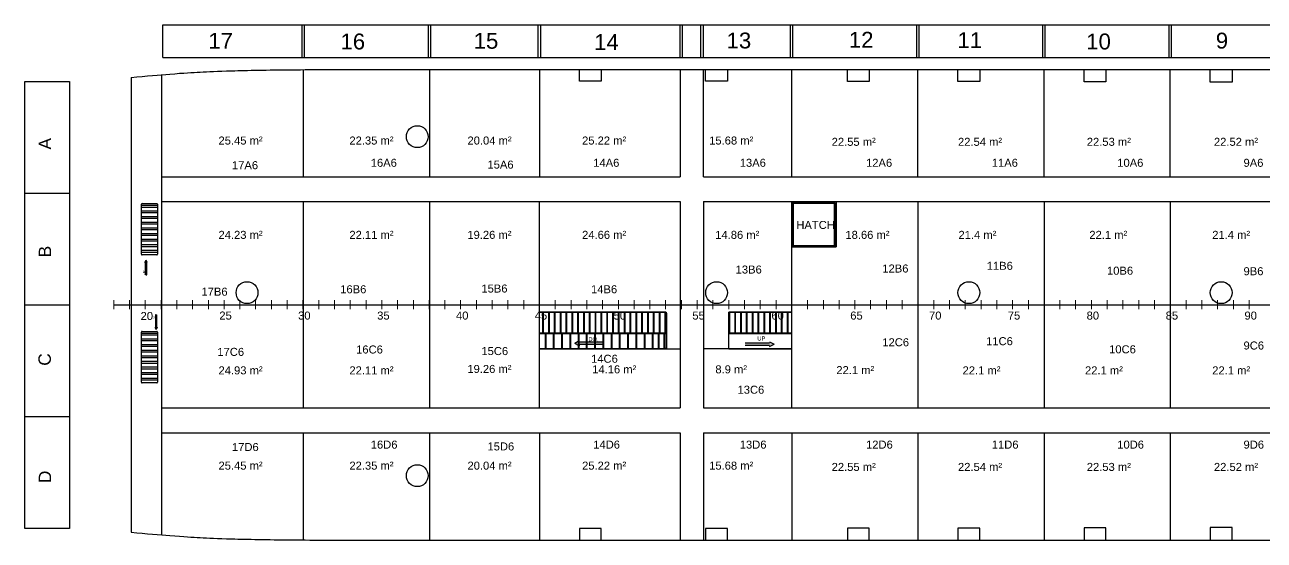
# Model space of a CAD drawing. Header units: inches. Extents: x 1 to 104, y 1 to 22.
# Drawn here: x 1.3 to 52.4, y 1.2 to 22.5 of the extents above; entities that cross this region are included whole.
import ezdxf

# ---------------------------------------------------------------- set-up
doc = ezdxf.new("R2010")
doc.units = ezdxf.units.IN
doc.header["$MEASUREMENT"] = 0
doc.linetypes.add('ACAD_ISO02W100', pattern=[15, 12, -3])
for name, color, linetype in [('deck 4', 7, 'Continuous'), ('Layer1', 10, 'Continuous'), ('Layer2', 7, 'Continuous'), ('PDF2_TEXT', 7, 'Continuous'), ('PDF_INER2', 7, 'Continuous'), ('STATIONS', 7, 'Continuous')]:
    doc.layers.add(name, color=color, linetype=linetype)
doc.layers.add('WIND AREA', color=18, linetype='Continuous', true_color=0x000000)
doc.styles.add('PDF ArialMT', font='arial.ttf')
doc.styles.get("Standard").update_dxf_attribs({"font": 'arial.ttf'})

msp = doc.modelspace()

# ---------------------------------------------------------------- hatches: boundary and pattern name
at = {"layer": 'PDF_INER2'}
h = msp.add_hatch(color=7, dxfattribs=at)
h.dxf.hatch_style = 1
h.paths.add_polyline_path([(6.33, 12.168), (6.305, 12.168), (6.28, 12.168), (6.28, 12.673), (6.254, 12.673), (6.305, 12.767), (6.355, 12.673), (6.33, 12.673)])
h = msp.add_hatch(color=7, dxfattribs=at)
h.dxf.hatch_style = 1
h.paths.add_polyline_path([(6.741, 10.516), (6.715, 10.516), (6.69, 10.516), (6.69, 10.012), (6.665, 10.012), (6.715, 9.917), (6.766, 10.012), (6.741, 10.012)])
h = msp.add_hatch(color=7, dxfattribs=at)
h.dxf.hatch_style = 1
h.paths.add_polyline_path([(23.974, 9.341), (24.161, 9.241), (24.161, 9.291), (25.161, 9.291), (25.161, 9.341), (25.161, 9.391), (24.161, 9.391), (24.161, 9.441)])
h = msp.add_hatch(color=7, dxfattribs=at)
h.dxf.hatch_style = 1
h.paths.add_polyline_path([(31.004, 9.36), (31.004, 9.31), (31.004, 9.26), (32.004, 9.26), (32.004, 9.21), (32.191, 9.31), (32.004, 9.41), (32.004, 9.36)])

# ---------------------------------------------------------------- linework, layer by layer
at = {"color": 8}
for p, q in [((6.992, 21.117, 0), (6.992, 22.467, 0)), ((6.992, 22.467, 0), (99.634, 22.467, 0)), ((12.742, 21.117, 0), (12.742, 22.467, 0)), ((12.841, 21.117, 0), (12.841, 22.467, 0)), ((17.942, 21.117, 0), (17.942, 22.467, 0)), ((18.042, 21.117, 0), (18.042, 22.467, 0)), ((22.471, 21.117, 0), (22.471, 22.467, 0)), ((22.571, 21.117, 0), (22.571, 22.467, 0)), ((28.319, 21.117, 0), (28.319, 22.467, 0)), ((28.419, 21.117, 0), (28.419, 22.467, 0)), ((29.177, 21.117, 0), (29.177, 22.467, 0)), ((29.277, 21.117, 0), (29.277, 22.467, 0)), ((32.871, 21.117, 0), (32.871, 22.467, 0)), ((32.971, 21.117, 0), (32.971, 22.467, 0)), ((38.071, 21.117, 0), (38.071, 22.467, 0)), ((38.171, 21.117, 0), (38.171, 22.467, 0)), ((43.271, 21.117, 0), (43.271, 22.467, 0)), ((43.371, 21.117, 0), (43.371, 22.467, 0)), ((48.471, 21.117, 0), (48.471, 22.467, 0)), ((48.571, 21.117, 0), (48.571, 22.467, 0)), ((6.992, 21.117, 0), (99.634, 21.117, 0))]:
    msp.add_line(p, q, dxfattribs=at)
at = {"color": 7}
for p, q in [((24.167, 20.148, 0), (24.167, 20.628, 0)), ((24.167, 20.148, 0), (24.167, 20.628, 0)), ((29.367, 20.147, 0), (29.367, 20.624, 0)), ((29.367, 20.147, 0), (29.367, 20.624, 0)), ((35.217, 20.134, 0), (35.217, 20.623, 0)), ((35.217, 20.134, 0), (35.217, 20.623, 0)), ((39.768, 20.125, 0), (39.768, 20.623, 0)), ((39.768, 20.125, 0), (39.768, 20.623, 0)), ((44.967, 20.116, 0), (44.967, 20.623, 0)), ((44.967, 20.116, 0), (44.967, 20.623, 0)), ((50.167, 20.108, 0), (50.167, 20.623, 0)), ((50.167, 20.108, 0), (50.167, 20.623, 0)), ((24.167, 1.71, 0), (24.167, 1.23, 0)), ((24.167, 1.71, 0), (24.167, 1.23, 0)), ((29.367, 1.71, 0), (29.367, 1.233, 0)), ((29.367, 1.71, 0), (29.367, 1.233, 0)), ((35.217, 1.724, 0), (35.217, 1.234, 0)), ((35.217, 1.724, 0), (35.217, 1.234, 0)), ((39.768, 1.732, 0), (39.768, 1.234, 0)), ((39.768, 1.732, 0), (39.768, 1.234, 0)), ((44.967, 1.741, 0), (44.967, 1.234, 0)), ((44.967, 1.741, 0), (44.967, 1.234, 0)), ((50.167, 1.749, 0), (50.167, 1.234, 0)), ((50.167, 1.749, 0), (50.167, 1.234, 0))]:
    msp.add_line(p, q, dxfattribs=at)
for points in [[(25.067, 20.628, 0), (25.067, 20.148, 0), (24.167, 20.148, 0)], [(25.067, 20.628, 0), (25.067, 20.148, 0), (24.167, 20.148, 0)], [(30.267, 20.624, 0), (30.267, 20.147, 0), (29.367, 20.147, 0)], [(30.267, 20.624, 0), (30.267, 20.147, 0), (29.367, 20.147, 0)], [(36.117, 20.623, 0), (36.117, 20.134, 0), (35.217, 20.134, 0)], [(36.117, 20.623, 0), (36.117, 20.134, 0), (35.217, 20.134, 0)], [(40.668, 20.623, 0), (40.668, 20.125, 0), (39.768, 20.125, 0)], [(40.668, 20.623, 0), (40.668, 20.125, 0), (39.768, 20.125, 0)], [(45.867, 20.623, 0), (45.867, 20.116, 0), (44.967, 20.116, 0)], [(45.867, 20.623, 0), (45.867, 20.116, 0), (44.967, 20.116, 0)], [(51.067, 20.623, 0), (51.067, 20.108, 0), (50.167, 20.108, 0)], [(51.067, 20.623, 0), (51.067, 20.108, 0), (50.167, 20.108, 0)], [(25.067, 1.23, 0), (25.067, 1.71, 0), (24.167, 1.71, 0)], [(25.067, 1.23, 0), (25.067, 1.71, 0), (24.167, 1.71, 0)], [(30.267, 1.233, 0), (30.267, 1.71, 0), (29.367, 1.71, 0)], [(30.267, 1.233, 0), (30.267, 1.71, 0), (29.367, 1.71, 0)], [(36.117, 1.234, 0), (36.117, 1.724, 0), (35.217, 1.724, 0)], [(36.117, 1.234, 0), (36.117, 1.724, 0), (35.217, 1.724, 0)], [(40.668, 1.234, 0), (40.668, 1.732, 0), (39.768, 1.732, 0)], [(40.668, 1.234, 0), (40.668, 1.732, 0), (39.768, 1.732, 0)], [(45.867, 1.234, 0), (45.867, 1.741, 0), (44.967, 1.741, 0)], [(45.867, 1.234, 0), (45.867, 1.741, 0), (44.967, 1.741, 0)], [(51.067, 1.234, 0), (51.067, 1.749, 0), (50.167, 1.749, 0)], [(51.067, 1.234, 0), (51.067, 1.749, 0), (50.167, 1.749, 0)]]:
    msp.add_polyline3d(points, dxfattribs=at)
for points in [[(5.688, 20.299, 0), (6.329, 20.359, 0), (7.696, 20.472, 0), (8.507, 20.522, 0), (9.592, 20.573, 0), (12.192, 20.624, 0), (15.441, 20.622, 0), (19.183, 20.626, 0), (25.807, 20.627, 0), (28.952, 20.625, 0), (31.419, 20.624, 0), (37.527, 20.623, 0), (47.246, 20.623, 0), (56.458, 20.623, 0), (64.082, 20.623, 0), (69.004, 20.623, 0), (72.818, 20.623, 0), (75.172, 20.623, 0), (77.371, 20.623, 0), (78.429, 20.623, 0), (78.58, 20.623, 0), (79.309, 20.623, 0), (81.712, 20.631, 0), (86.413, 20.582, 0), (92.134, 19.87, 0), (93.741, 19.552, 0), (95.426, 19.231, 0), (95.493, 19.216, 0), (95.51, 19.211, 0), (95.526, 19.206, 0)], [(5.688, 1.559, 0), (6.329, 1.5, 0), (7.696, 1.387, 0), (8.507, 1.336, 0), (9.592, 1.285, 0), (12.192, 1.234, 0), (15.441, 1.236, 0), (19.183, 1.232, 0), (25.807, 1.231, 0), (28.952, 1.234, 0), (31.419, 1.234, 0), (37.527, 1.236, 0), (47.246, 1.235, 0), (56.458, 1.235, 0), (64.082, 1.235, 0), (69.004, 1.235, 0), (72.818, 1.235, 0), (75.172, 1.235, 0), (77.371, 1.236, 0), (78.429, 1.236, 0), (78.58, 1.236, 0), (79.309, 1.236, 0), (81.712, 1.228, 0), (86.413, 1.277, 0), (92.134, 1.989, 0), (93.741, 2.306, 0), (95.426, 2.628, 0), (95.493, 2.642, 0), (95.51, 2.648, 0), (95.526, 2.653, 0)]]:
    msp.add_open_spline(points, degree=3, knots=[0, 0, 0, 0, 0.659395, 1.659395, 2.659395, 3.659395, 4.659395, 5.659395, 6.192998, 6.192998, 6.192998, 13.593483, 24.517132, 35.35079, 41.230564, 47.389686, 50.114412, 52.672401, 55.450598, 55.714282, 55.845548, 55.902939, 57.901347, 63.054525, 70.028569, 72.826224, 72.826224, 72.826224, 72.878612, 72.878612, 72.878612, 72.878612])
at = {"layer": 'deck 4', "color": 7}
for p, q in [((12.791, 16.202, 0), (12.791, 20.619, 0)), ((17.992, 20.625, 0), (17.992, 16.202, 0)), ((22.521, 20.627, 0), (22.521, 16.202, 0)), ((28.319, 20.625, 0), (28.32, 16.202, 0)), ((29.277, 16.202, 0), (29.277, 20.627, 0)), ((32.921, 16.202, 0), (32.921, 20.624, 0)), ((38.121, 16.202, 0), (38.121, 20.623, 0)), ((43.321, 16.202, 0), (43.321, 20.623, 0)), ((48.521, 16.202, 0), (48.521, 20.623, 0)), ((6.942, 20.413, 0), (6.942, 1.445, 0)), ((6.942, 16.202, 0), (28.32, 16.202, 0)), ((29.277, 16.202, 0), (100.378, 16.202, 0)), ((6.115, 13.01, 0), (6.115, 15.074, 0)), ((6.775, 15.017, 0), (6.115, 15.017, 0)), ((6.115, 14.958, 0), (6.775, 14.958, 0)), ((6.143, 15.102, 0), (6.747, 15.102, 0)), ((6.775, 15.074, 0), (6.775, 13.01, 0)), ((6.942, 15.181, 0), (28.322, 15.181, 0)), ((12.791, 6.679, 0), (12.791, 15.181, 0)), ((17.992, 15.181, 0), (17.992, 6.679, 0)), ((22.521, 6.679, 0), (22.521, 15.181, 0)), ((28.322, 15.181, 0), (28.323, 6.679, 0)), ((29.277, 15.181, 0), (61.526, 15.181, 0)), ((29.277, 15.181, 0), (29.277, 6.679, 0)), ((32.921, 15.181, 0), (32.922, 13.321, 0)), ((32.921, 15.181, 0), (34.751, 15.181, 0)), ((32.921, 6.679, 0), (32.921, 15.181, 0)), ((34.741, 15.171, 0), (32.921, 15.171, 0)), ((32.931, 15.181, 0), (32.931, 13.321, 0)), ((32.976, 15.126, 0), (34.696, 15.126, 0)), ((34.741, 15.181, 0), (34.741, 13.321, 0)), ((34.751, 15.181, 0), (34.751, 13.321, 0)), ((38.121, 15.181, 0), (38.121, 6.679, 0)), ((43.321, 15.181, 0), (43.321, 6.679, 0)), ((48.521, 15.181, 0), (48.521, 6.679, 0)), ((6.775, 14.785, 0), (6.115, 14.785, 0)), ((6.115, 14.726, 0), (6.775, 14.726, 0)), ((6.775, 14.554, 0), (6.115, 14.554, 0)), ((6.115, 14.494, 0), (6.775, 14.494, 0)), ((6.775, 14.322, 0), (6.115, 14.322, 0)), ((6.115, 14.263, 0), (6.775, 14.263, 0)), ((6.775, 14.09, 0), (6.115, 14.09, 0)), ((6.115, 14.031, 0), (6.775, 14.031, 0)), ((6.775, 13.858, 0), (6.115, 13.858, 0)), ((6.115, 13.799, 0), (6.775, 13.799, 0)), ((6.775, 13.627, 0), (6.115, 13.627, 0)), ((6.115, 13.568, 0), (6.775, 13.568, 0)), ((6.775, 13.395, 0), (6.115, 13.395, 0)), ((6.115, 13.336, 0), (6.775, 13.336, 0)), ((32.921, 13.331, 0), (34.741, 13.331, 0)), ((32.921, 13.321, 0), (34.751, 13.321, 0)), ((6.775, 13.163, 0), (6.115, 13.163, 0)), ((6.115, 13.104, 0), (6.775, 13.104, 0)), ((6.747, 12.982, 0), (6.143, 12.982, 0)), ((6.115, 7.74, 0), (6.115, 9.803, 0)), ((6.775, 9.746, 0), (6.115, 9.746, 0)), ((6.143, 9.831, 0), (6.747, 9.831, 0)), ((6.775, 9.803, 0), (6.775, 7.74, 0)), ((6.115, 9.687, 0), (6.775, 9.687, 0)), ((6.775, 9.515, 0), (6.115, 9.515, 0)), ((6.115, 9.456, 0), (6.775, 9.456, 0)), ((6.775, 9.283, 0), (6.115, 9.283, 0)), ((6.115, 9.224, 0), (6.775, 9.224, 0)), ((6.775, 9.051, 0), (6.115, 9.051, 0)), ((6.115, 8.992, 0), (6.775, 8.992, 0)), ((6.775, 8.819, 0), (6.115, 8.819, 0)), ((6.115, 8.76, 0), (6.775, 8.76, 0)), ((27.722, 9.12, 0), (28.323, 9.12, 0)), ((30.322, 9.12, 0), (29.277, 9.12, 0)), ((6.775, 8.588, 0), (6.115, 8.588, 0)), ((6.115, 8.529, 0), (6.775, 8.529, 0)), ((6.775, 8.356, 0), (6.115, 8.356, 0)), ((6.115, 8.297, 0), (6.775, 8.297, 0)), ((6.775, 8.124, 0), (6.115, 8.124, 0)), ((6.115, 8.065, 0), (6.775, 8.065, 0)), ((6.775, 7.893, 0), (6.115, 7.893, 0)), ((6.115, 7.834, 0), (6.775, 7.834, 0)), ((6.747, 7.711, 0), (6.143, 7.711, 0)), ((6.942, 6.679, 0), (28.323, 6.679, 0)), ((29.277, 6.679, 0), (61.526, 6.679, 0)), ((6.942, 5.657, 0), (28.324, 5.657, 0)), ((12.791, 1.238, 0), (12.791, 5.657, 0)), ((17.992, 5.657, 0), (17.992, 1.232, 0)), ((22.521, 5.657, 0), (22.521, 1.23, 0)), ((28.324, 5.657, 0), (28.325, 1.233, 0)), ((29.277, 5.657, 0), (29.277, 1.232, 0)), ((29.277, 5.657, 0), (100.378, 5.657, 0)), ((32.921, 5.657, 0), (32.921, 1.233, 0)), ((38.121, 5.657, 0), (38.121, 1.234, 0)), ((43.321, 5.657, 0), (43.321, 1.234, 0)), ((48.521, 5.657, 0), (48.521, 1.234, 0))]:
    msp.add_line(p, q, dxfattribs=at)
at = {"layer": 'deck 4', "color": 7, "linetype": 'Continuous'}
for p, q in [((32.966, 15.126, 0), (32.966, 13.366, 0)), ((34.696, 15.126, 0), (32.966, 15.126, 0)), ((32.966, 15.116, 0), (34.686, 15.116, 0)), ((32.976, 15.116, 0), (32.976, 13.366, 0)), ((34.686, 13.366, 0), (34.686, 15.126, 0)), ((34.696, 15.126, 0), (34.696, 13.366, 0)), ((34.696, 15.126, 0), (34.696, 13.366, 0)), ((32.966, 13.366, 0), (34.686, 13.366, 0)), ((32.976, 13.376, 0), (34.686, 13.376, 0)), ((34.696, 13.366, 0), (34.686, 13.366, 0))]:
    msp.add_line(p, q, dxfattribs=at)
at = {"layer": 'deck 4', "color": 7}
for centre in [(17.484, 17.856, 0), (10.467, 11.43, 0), (29.822, 11.43, 0), (40.222, 11.43, 0), (50.621, 11.43, 0), (17.484, 3.89, 0)]:
    msp.add_circle(centre, 0.45, dxfattribs=at)
for centre, start, end in [((6.143, 15.074, 0), 90, 180), ((6.747, 15.074, 0), 0, 90), ((6.143, 13.01, 0), 180, 270), ((6.747, 13.01, 0), 270, 0), ((6.143, 9.803, 0), 90, 180), ((6.747, 9.803, 0), 0, 90), ((6.143, 7.74, 0), 180, 270), ((6.747, 7.74, 0), 270, 0)]:
    msp.add_arc(centre, 0.0282, start, end, dxfattribs=at)
at = {"layer": 'Layer1', "color": 7, "linetype": 'Continuous'}
for p, q in [((22.651, 10.59, 0), (22.651, 9.78, 0)), ((22.651, 10.59, 0), (22.691, 10.59, 0)), ((22.691, 9.78, 0), (22.691, 10.59, 0)), ((22.891, 10.59, 0), (22.891, 9.78, 0)), ((22.891, 10.59, 0), (22.931, 10.59, 0)), ((22.931, 9.78, 0), (22.931, 10.59, 0)), ((23.131, 10.59, 0), (23.131, 9.78, 0)), ((23.131, 10.59, 0), (23.171, 10.59, 0)), ((23.171, 9.78, 0), (23.171, 10.59, 0)), ((23.371, 10.59, 0), (23.371, 9.78, 0)), ((23.371, 10.59, 0), (23.411, 10.59, 0)), ((23.411, 9.78, 0), (23.411, 10.59, 0)), ((23.611, 10.59, 0), (23.611, 9.78, 0)), ((23.611, 10.59, 0), (23.651, 10.59, 0)), ((23.651, 9.78, 0), (23.651, 10.59, 0)), ((23.851, 10.59, 0), (23.851, 9.78, 0)), ((23.851, 10.59, 0), (23.891, 10.59, 0)), ((23.891, 9.78, 0), (23.891, 10.59, 0)), ((24.091, 10.59, 0), (24.091, 9.78, 0)), ((24.091, 10.59, 0), (24.131, 10.59, 0)), ((24.131, 9.78, 0), (24.131, 10.59, 0)), ((24.331, 10.59, 0), (24.331, 9.78, 0)), ((24.331, 10.59, 0), (24.371, 10.59, 0)), ((24.371, 9.78, 0), (24.371, 10.59, 0)), ((24.571, 10.59, 0), (24.571, 9.78, 0)), ((24.571, 10.59, 0), (24.611, 10.59, 0)), ((24.611, 9.78, 0), (24.611, 10.59, 0)), ((24.811, 10.59, 0), (24.811, 9.78, 0)), ((24.811, 10.59, 0), (24.851, 10.59, 0)), ((24.851, 9.78, 0), (24.851, 10.59, 0)), ((25.051, 10.59, 0), (25.051, 9.78, 0)), ((25.051, 10.59, 0), (25.051, 9.78, 0)), ((25.051, 10.59, 0), (25.091, 10.59, 0)), ((25.091, 9.78, 0), (25.091, 10.59, 0)), ((25.091, 9.78, 0), (25.091, 10.59, 0)), ((25.291, 10.59, 0), (25.291, 9.78, 0)), ((25.291, 10.59, 0), (25.331, 10.59, 0)), ((25.331, 9.78, 0), (25.331, 10.59, 0)), ((25.531, 10.59, 0), (25.531, 9.78, 0)), ((25.531, 10.59, 0), (25.571, 10.59, 0)), ((25.571, 9.78, 0), (25.571, 10.59, 0)), ((25.771, 10.59, 0), (25.771, 9.78, 0)), ((25.771, 10.59, 0), (25.811, 10.59, 0)), ((25.811, 9.78, 0), (25.811, 10.59, 0)), ((26.011, 10.59, 0), (26.011, 9.78, 0)), ((26.011, 10.59, 0), (26.051, 10.59, 0)), ((26.051, 9.78, 0), (26.051, 10.59, 0)), ((26.251, 10.59, 0), (26.251, 9.78, 0)), ((26.251, 10.59, 0), (26.291, 10.59, 0)), ((26.291, 9.78, 0), (26.291, 10.59, 0)), ((26.491, 10.59, 0), (26.491, 9.78, 0)), ((26.491, 10.59, 0), (26.531, 10.59, 0)), ((26.531, 9.78, 0), (26.531, 10.59, 0)), ((26.731, 10.59, 0), (26.731, 9.78, 0)), ((26.731, 10.59, 0), (26.771, 10.59, 0)), ((26.771, 9.78, 0), (26.771, 10.59, 0)), ((26.971, 10.59, 0), (26.971, 9.78, 0)), ((26.971, 10.59, 0), (27.011, 10.59, 0)), ((27.011, 9.78, 0), (27.011, 10.59, 0)), ((27.211, 10.59, 0), (27.211, 9.78, 0)), ((27.211, 10.59, 0), (27.251, 10.59, 0)), ((27.251, 9.78, 0), (27.251, 10.59, 0)), ((27.451, 10.59, 0), (27.451, 9.78, 0)), ((27.451, 10.59, 0), (27.491, 10.59, 0)), ((27.491, 9.78, 0), (27.491, 10.59, 0)), ((27.691, 10.59, 0), (27.691, 9.78, 0)), ((27.691, 10.59, 0), (27.731, 10.59, 0)), ((27.731, 9.78, 0), (27.731, 10.59, 0)), ((30.327, 10.59, 0), (30.327, 9.78, 0)), ((30.327, 10.59, 0), (30.367, 10.59, 0)), ((30.367, 9.78, 0), (30.367, 10.59, 0)), ((30.567, 10.59, 0), (30.567, 9.78, 0)), ((30.567, 10.59, 0), (30.607, 10.59, 0)), ((30.607, 9.78, 0), (30.607, 10.59, 0)), ((30.807, 10.59, 0), (30.807, 9.78, 0)), ((30.807, 10.59, 0), (30.847, 10.59, 0)), ((30.847, 9.78, 0), (30.847, 10.59, 0)), ((31.047, 10.59, 0), (31.047, 9.78, 0)), ((31.047, 10.59, 0), (31.087, 10.59, 0)), ((31.087, 9.78, 0), (31.087, 10.59, 0)), ((31.287, 10.59, 0), (31.287, 9.78, 0)), ((31.287, 10.59, 0), (31.327, 10.59, 0)), ((31.327, 9.78, 0), (31.327, 10.59, 0)), ((31.527, 10.59, 0), (31.527, 9.78, 0)), ((31.527, 10.59, 0), (31.567, 10.59, 0)), ((31.567, 9.78, 0), (31.567, 10.59, 0)), ((31.767, 10.59, 0), (31.767, 9.78, 0)), ((31.767, 10.59, 0), (31.807, 10.59, 0)), ((31.807, 9.78, 0), (31.807, 10.59, 0)), ((32.007, 10.59, 0), (32.007, 9.78, 0)), ((32.007, 10.59, 0), (32.047, 10.59, 0)), ((32.047, 9.78, 0), (32.047, 10.59, 0)), ((32.247, 10.59, 0), (32.247, 9.78, 0)), ((32.247, 10.59, 0), (32.287, 10.59, 0)), ((32.287, 9.78, 0), (32.287, 10.59, 0)), ((32.487, 10.59, 0), (32.487, 9.78, 0)), ((32.487, 10.59, 0), (32.527, 10.59, 0)), ((32.527, 9.78, 0), (32.527, 10.59, 0)), ((32.727, 10.59, 0), (32.727, 9.78, 0)), ((32.727, 10.59, 0), (32.767, 10.59, 0)), ((32.767, 9.78, 0), (32.767, 10.59, 0)), ((22.521, 9.78, 0), (27.771, 9.78, 0)), ((27.771, 9.73, 0), (22.521, 9.73, 0)), ((22.751, 9.73, 0), (22.751, 9.15, 0)), ((22.791, 9.15, 0), (22.791, 9.73, 0)), ((23.091, 9.73, 0), (23.091, 9.15, 0)), ((23.131, 9.15, 0), (23.131, 9.73, 0)), ((23.431, 9.73, 0), (23.431, 9.15, 0)), ((23.471, 9.15, 0), (23.471, 9.73, 0)), ((23.771, 9.73, 0), (23.771, 9.15, 0)), ((23.811, 9.15, 0), (23.811, 9.73, 0)), ((24.111, 9.73, 0), (24.111, 9.15, 0)), ((24.151, 9.15, 0), (24.151, 9.73, 0)), ((24.451, 9.73, 0), (24.451, 9.15, 0)), ((24.491, 9.15, 0), (24.491, 9.73, 0)), ((24.791, 9.73, 0), (24.791, 9.15, 0)), ((24.831, 9.15, 0), (24.831, 9.73, 0)), ((25.131, 9.73, 0), (25.131, 9.15, 0)), ((25.171, 9.15, 0), (25.171, 9.73, 0)), ((25.471, 9.73, 0), (25.471, 9.15, 0)), ((25.511, 9.15, 0), (25.511, 9.73, 0)), ((25.811, 9.73, 0), (25.811, 9.15, 0)), ((25.851, 9.15, 0), (25.851, 9.73, 0)), ((26.151, 9.73, 0), (26.151, 9.15, 0)), ((26.191, 9.15, 0), (26.191, 9.73, 0)), ((26.491, 9.73, 0), (26.491, 9.15, 0)), ((26.531, 9.15, 0), (26.531, 9.73, 0)), ((26.831, 9.73, 0), (26.831, 9.15, 0)), ((26.871, 9.15, 0), (26.871, 9.73, 0)), ((27.17, 9.73, 0), (27.17, 9.15, 0)), ((27.21, 9.15, 0), (27.21, 9.73, 0)), ((27.41, 9.73, 0), (27.41, 9.15, 0)), ((27.45, 9.15, 0), (27.45, 9.73, 0)), ((27.65, 9.73, 0), (27.65, 9.15, 0)), ((27.69, 9.15, 0), (27.69, 9.73, 0)), ((30.322, 9.78, 0), (32.921, 9.78, 0)), ((32.921, 9.73, 0), (30.322, 9.73, 0)), ((22.751, 9.15, 0), (22.791, 9.15, 0)), ((23.091, 9.15, 0), (23.131, 9.15, 0)), ((23.431, 9.15, 0), (23.471, 9.15, 0)), ((23.771, 9.15, 0), (23.811, 9.15, 0)), ((24.111, 9.15, 0), (24.151, 9.15, 0)), ((24.451, 9.15, 0), (24.491, 9.15, 0)), ((24.791, 9.15, 0), (24.831, 9.15, 0)), ((25.131, 9.15, 0), (25.171, 9.15, 0)), ((25.471, 9.15, 0), (25.511, 9.15, 0)), ((25.811, 9.15, 0), (25.851, 9.15, 0)), ((26.151, 9.15, 0), (26.191, 9.15, 0)), ((26.491, 9.15, 0), (26.531, 9.15, 0)), ((26.831, 9.15, 0), (26.871, 9.15, 0)), ((27.17, 9.15, 0), (27.21, 9.15, 0)), ((27.41, 9.15, 0), (27.45, 9.15, 0)), ((27.65, 9.15, 0), (27.69, 9.15, 0))]:
    msp.add_line(p, q, dxfattribs=at)
at = {"layer": 'Layer1', "color": 7, "linetype": 'ACAD_ISO02W100', "ltscale": 0.0001}
for p, q in [((22.521, 9.76, 0), (27.771, 9.76, 0)), ((27.771, 9.75, 0), (22.521, 9.75, 0)), ((30.322, 9.76, 0), (32.921, 9.76, 0)), ((32.921, 9.75, 0), (30.322, 9.75, 0))]:
    msp.add_line(p, q, dxfattribs=at)
at = {"layer": 'Layer2'}
for p, q in [((1.306, 1.713, 0), (1.306, 20.13, 0)), ((1.306, 20.13, 0), (3.148, 20.13, 0)), ((3.148, 20.13, 0), (3.148, 1.713, 0)), ((3.148, 15.519, 0), (1.306, 15.519, 0)), ((3.148, 10.921, 0), (1.306, 10.921, 0)), ((3.148, 6.315, 0), (1.306, 6.315, 0)), ((3.148, 1.713, 0), (1.306, 1.713, 0))]:
    msp.add_line(p, q, dxfattribs=at)
at = {"layer": 'PDF_INER2', "color": 7}
for p, q in [((5.688, 20.299, 0), (5.688, 1.558, 0)), ((6.254, 12.673, 0), (6.305, 12.767, 0)), ((6.28, 12.168, 0), (6.28, 12.673, 0)), ((6.355, 12.673, 0), (6.305, 12.767, 0)), ((6.33, 12.168, 0), (6.33, 12.673, 0)), ((6.305, 12.168, 0), (6.28, 12.168, 0)), ((6.305, 12.168, 0), (6.33, 12.168, 0)), ((6.715, 10.516, 0), (6.69, 10.516, 0)), ((6.69, 10.516, 0), (6.69, 10.012, 0)), ((6.715, 10.516, 0), (6.741, 10.516, 0)), ((6.741, 10.516, 0), (6.741, 10.012, 0)), ((6.665, 10.012, 0), (6.715, 9.917, 0)), ((6.766, 10.012, 0), (6.715, 9.917, 0)), ((24.161, 9.441, 0), (23.974, 9.341, 0)), ((24.161, 9.241, 0), (23.974, 9.341, 0)), ((24.161, 9.391, 0), (24.161, 9.441, 0)), ((25.161, 9.391, 0), (24.161, 9.391, 0)), ((25.161, 9.291, 0), (24.161, 9.291, 0)), ((24.161, 9.291, 0), (24.161, 9.241, 0)), ((25.161, 9.341, 0), (25.161, 9.391, 0)), ((25.161, 9.341, 0), (25.161, 9.291, 0)), ((31.004, 9.36, 0), (32.004, 9.36, 0)), ((31.004, 9.26, 0), (32.004, 9.26, 0)), ((32.004, 9.41, 0), (32.191, 9.31, 0)), ((32.004, 9.21, 0), (32.191, 9.31, 0))]:
    msp.add_line(p, q, dxfattribs=at)
at = {"layer": 'STATIONS', "color": 7}
msp.add_line((4.972, 10.929, 0), (103.272, 10.929, 0), dxfattribs=at)
at = {"layer": 'STATIONS', "color": 7, "lineweight": 20, "elevation": 0}
for points in [[(4.972, 10.755), (4.972, 11.117)], [(5.622, 10.755), (5.622, 11.117)], [(6.272, 10.755), (6.272, 11.117)], [(6.922, 10.755), (6.922, 11.117)], [(7.572, 10.755), (7.572, 11.117)], [(8.222, 10.755), (8.222, 11.117)], [(8.872, 10.755), (8.872, 11.117)], [(9.522, 10.755), (9.522, 11.117)], [(10.172, 10.755), (10.172, 11.117)], [(10.822, 10.755), (10.822, 11.117)], [(11.472, 10.755), (11.472, 11.117)], [(12.122, 10.755), (12.122, 11.117)], [(12.772, 10.755), (12.772, 11.117)], [(13.422, 10.755), (13.422, 11.117)], [(14.072, 10.755), (14.072, 11.117)], [(14.722, 10.755), (14.722, 11.117)], [(15.372, 10.755), (15.372, 11.117)], [(16.022, 10.755), (16.022, 11.117)], [(16.672, 10.755), (16.672, 11.117)], [(17.322, 10.755), (17.322, 11.117)], [(17.972, 10.755), (17.972, 11.117)], [(18.622, 10.755), (18.622, 11.117)], [(19.272, 10.755), (19.272, 11.117)], [(19.922, 10.755), (19.922, 11.117)], [(20.572, 10.755), (20.572, 11.117)], [(21.222, 10.755), (21.222, 11.117)], [(21.872, 10.755), (21.872, 11.117)], [(22.522, 10.755), (22.522, 11.117)], [(23.172, 10.755), (23.172, 11.117)], [(23.822, 10.755), (23.822, 11.117)], [(24.472, 10.755), (24.472, 11.117)], [(25.122, 10.755), (25.122, 11.117)], [(25.772, 10.755), (25.772, 11.117)], [(26.422, 10.755), (26.422, 11.117)], [(27.072, 10.755), (27.072, 11.117)], [(27.722, 10.755), (27.722, 11.117)], [(28.372, 10.755), (28.372, 11.117)], [(29.022, 10.755), (29.022, 11.117)], [(29.672, 10.755), (29.672, 11.117)], [(30.322, 10.755), (30.322, 11.117)], [(30.972, 10.755), (30.972, 11.117)], [(31.622, 10.755), (31.622, 11.117)], [(32.272, 10.755), (32.272, 11.117)], [(32.922, 10.755), (32.922, 11.117)], [(33.572, 10.755), (33.572, 11.117)], [(34.222, 10.755), (34.222, 11.117)], [(34.872, 10.755), (34.872, 11.117)], [(35.522, 10.755), (35.522, 11.117)], [(36.172, 10.755), (36.172, 11.117)], [(36.822, 10.755), (36.822, 11.117)], [(37.472, 10.755), (37.472, 11.117)], [(38.122, 10.755), (38.122, 11.117)], [(38.772, 10.755), (38.772, 11.117)], [(39.422, 10.755), (39.422, 11.117)], [(40.072, 10.755), (40.072, 11.117)], [(40.722, 10.755), (40.722, 11.117)], [(41.372, 10.755), (41.372, 11.117)], [(42.022, 10.755), (42.022, 11.117)], [(42.672, 10.755), (42.672, 11.117)], [(43.322, 10.755), (43.322, 11.117)], [(43.972, 10.755), (43.972, 11.117)], [(44.622, 10.755), (44.622, 11.117)], [(45.272, 10.755), (45.272, 11.117)], [(45.922, 10.755), (45.922, 11.117)], [(46.572, 10.755), (46.572, 11.117)], [(47.222, 10.755), (47.222, 11.117)], [(47.872, 10.755), (47.872, 11.117)], [(48.522, 10.755), (48.522, 11.117)], [(49.172, 10.755), (49.172, 11.117)], [(49.822, 10.755), (49.822, 11.117)], [(50.472, 10.755), (50.472, 11.117)], [(51.122, 10.755), (51.122, 11.117)], [(51.772, 10.755), (51.772, 11.117)]]:
    msp.add_lwpolyline(points, dxfattribs=at)
at = {"layer": 'WIND AREA', "color": 7, "linetype": 'Continuous'}
for p, q in [((27.721, 10.62, 0), (22.521, 10.62, 0)), ((27.711, 10.61, 0), (22.521, 10.61, 0)), ((27.761, 9.18, 0), (27.761, 10.56, 0)), ((27.771, 9.17, 0), (27.771, 10.57, 0)), ((32.921, 10.62, 0), (30.322, 10.62, 0)), ((30.322, 9.12, 0), (30.322, 10.62, 0)), ((32.921, 10.61, 0), (30.322, 10.61, 0)), ((22.521, 9.13, 0), (27.712, 9.13, 0)), ((22.521, 9.12, 0), (27.722, 9.12, 0)), ((30.322, 9.13, 0), (32.921, 9.13, 0)), ((30.322, 9.12, 0), (32.921, 9.12, 0))]:
    msp.add_line(p, q, dxfattribs=at)
for centre, start, end in [((27.711, 10.56, 0), 0, 90), ((27.721, 10.57, 0), 0, 90), ((27.711, 9.18, 0), 270, 0), ((27.721, 9.17, 0), 270, 0)]:
    msp.add_arc(centre, 0.05, start, end, dxfattribs=at)

# ---------------------------------------------------------------- texts
at = {"color": 8, "char_height": 0.65414}
for s, insert, attachment_point in [('\\pxsm1.5;17', (8.871, 22.134, 0), 1), ('\\pxsm1.5;16', (14.319, 22.106, 0), 1), ('\\pxsm1.5;15', (19.808, 22.134, 0), 1), ('\\pxsm1.5,qc;14', (22.407, 22.082, 0), 1), ('\\pxsm1.5,qc;13', (27.867, 22.147, 0), 1), ('\\pxsm1.5,qc;12', (38.656, 22.176), 3), ('\\pxsm1.5,qc;11', (43.132, 22.16, 0), 3), ('\\pxsm1.5,qc;10', (48.441, 22.106, 0), 3), ('\\pxsm1.5,qc;9', (53.528, 22.142, 0), 3)]:
    msp.add_mtext_dynamic_manual_height_columns(s, width=5.74991, gutter_width=3.271, heights=[0.875], dxfattribs=dict(at, insert=insert, attachment_point=attachment_point))
at = {"color": 7, "attachment_point": 1}
for s, width, insert, char_height in [('2{\\fArial|b0|i0|c178|p34;5.4}5 m²', 2.06077, (9.291, 17.863, 0), 0.32997), ('2{\\fArial|b0|i0|c178|p34;2.3}5 m²', 2.09303, (14.687, 17.863, 0), 0.32997), ('20.04 m²', 1.99626, (19.554, 17.863, 0), 0.33), ('25.22 m²', 1.93176, (24.277, 17.863, 0), 0.33), ('15.68 m²', 2.722, (29.516, 17.863, 0), 0.33), ('22.55 m²', 2.65749, (34.565, 17.81, 0), 0.33), ('22.54 m²', 1.85112, (39.772, 17.81, 0), 0.33), ('22.53 m²', 1.88881, (45.081, 17.81, 0), 0.33), ('22.52 m²', 1.90649, (50.322, 17.81, 0), 0.33), ('24.23 m²', 2.0955, (9.291, 13.977, 0), 0.33), ('22.11 m²', 1.94366, (14.687, 13.977, 0), 0.33), ('19.26 m²', 2.17985, (19.549, 13.977, 0), 0.33), ('24.66 m²', 2.24734, (24.277, 13.977, 0), 0.33), ('14.86 m²', 1.98909, (29.766, 13.977, 0), 0.33), ('18.66 m²', 2.11438, (35.131, 13.977, 0), 0.33), ('21.4 m²', 1.67372, (39.792, 13.977, 0), 0.33), ('22.1 m²', 1.67372, (45.187, 13.977, 0), 0.33), ('21.4 m²', 2.05425, (50.252, 13.977, 0), 0.33), ('24.93 m²', 1.92695, (9.291, 8.393, 0), 0.33), ('22.11 m²', 2.01136, (14.687, 8.393, 0), 0.33), ('19.26 m²', 2.17985, (19.549, 8.452, 0), 0.33), ('14.16 m²', 2.11265, (24.693, 8.435, 0), 0.33), ('8.9 m²', 1.67372, (29.771, 8.435, 0), 0.33), ('22.1 m²', 1.67372, (34.758, 8.404, 0), 0.33), ('22.1 m²', 1.67372, (39.961, 8.393, 0), 0.33), ('22.1 m²', 1.67372, (45.008, 8.393, 0), 0.33), ('22.1 m²', 1.89998, (50.252, 8.393, 0), 0.33), ('2{\\fArial|b0|i0|c178|p34;5.4}5 m²', 2.06077, (9.291, 4.468, 0), 0.32997), ('2{\\fArial|b0|i0|c178|p34;2.3}5 m²', 2.09303, (14.687, 4.468, 0), 0.32997), ('20.04 m²', 1.99626, (19.554, 4.468, 0), 0.33), ('25.22 m²', 1.93176, (24.277, 4.468, 0), 0.33), ('15.68 m²', 2.722, (29.516, 4.468, 0), 0.33), ('22.55 m²', 2.65749, (34.565, 4.415, 0), 0.33), ('22.54 m²', 1.85112, (39.772, 4.415, 0), 0.33), ('22.53 m²', 1.88881, (45.081, 4.415, 0), 0.33), ('22.52 m²', 1.90649, (50.322, 4.415, 0), 0.33)]:
    msp.add_mtext_dynamic_manual_height_columns(s, width=width, gutter_width=1.65, heights=[0], dxfattribs=dict(at, insert=insert, char_height=char_height))
at = {"layer": 'PDF2_TEXT', "char_height": 0.512, "attachment_point": 4, "rotation": 90, "style": 'PDF ArialMT'}
for s, insert in [('A', (2.137, 17.326, 0)), ('B', (2.137, 12.883, 0)), ('C', (2.128, 8.418, 0)), ('D', (2.137, 3.58, 0))]:
    msp.add_mtext(s, dxfattribs=dict(at, insert=insert))
at = {"layer": 'PDF_INER2', "color": 7, "char_height": 0.0861, "rotation": 90}
for s, insert, attachment_point in [('UP', (6.181, 12.171, 0), 1), ('do.', (6.592, 10.513, 0), 3)]:
    msp.add_mtext_dynamic_manual_height_columns(s, width=0.0169, gutter_width=0.431, heights=[0], dxfattribs=dict(at, insert=insert, attachment_point=attachment_point))
at = {"layer": 'PDF_INER2', "color": 7, "char_height": 0.1708}
for s, insert, attachment_point in [('DO.', (24.537, 9.601, 0), 1), ('UP', (31.832, 9.627, 0), 3)]:
    msp.add_mtext_dynamic_manual_height_columns(s, width=0.03351, gutter_width=0.854, heights=[0], dxfattribs=dict(at, insert=insert, attachment_point=attachment_point))
at = {"layer": 'STATIONS', "color": 30, "true_color": 0xf8991e, "char_height": 0.33, "attachment_point": 1}
for s, heights, insert in [('16A6', [0], (15.566, 16.946)), ('15A6', [0], (20.378, 16.871)), ('14A6', [0], (24.738, 16.946)), ('13A6', [0], (30.777, 16.946)), ('12A6', [0], (35.982, 16.946)), ('11A6', [0], (41.165, 16.946)), ('10A6', [0], (46.337, 16.946)), ('9A6', [0], (51.542, 16.946)), ('17A6', [0], (9.846, 16.847)), ('13B6', [0], (30.607, 12.547)), ('12B6', [0], (36.653, 12.59)), ('\\pxt3;11B6', [0], (40.957, 12.701)), ('10B6', [0], (45.914, 12.5)), ('9B6', [0], (51.542, 12.478)), ('15B6', [0], (20.127, 11.765)), ('17B6', [0], (8.589, 11.636)), ('16B6', [0], (14.309, 11.735)), ('14B6', [0], (24.646, 11.735)), ('16C6', [0], (14.964, 9.253)), ('12C6', [0], (36.653, 9.551)), ('11C6', [0], (40.931, 9.596)), ('10C6', [0.341], (46.001, 9.261)), ('9C6', [0], (51.542, 9.417)), ('17C6', [0], (9.244, 9.155)), ('15C6', [0], (20.127, 9.189)), ('14C6', [0], (24.648, 8.872)), ('13C6', [0], (30.685, 7.596)), ('17D6', [0], (9.846, 5.235)), ('16D6', [0], (15.566, 5.334)), ('15D6', [0], (20.378, 5.259)), ('14D6', [0], (24.738, 5.334)), ('13D6', [0], (30.777, 5.334)), ('12D6', [0], (35.982, 5.334)), ('11D6', [0], (41.165, 5.334)), ('10D6', [0], (46.337, 5.334)), ('9D6', [0], (51.542, 5.334))]:
    msp.add_mtext_dynamic_manual_height_columns(s, width=1.67372, gutter_width=1.65, heights=heights, dxfattribs=dict(at, insert=insert))
at = {"layer": 'STATIONS', "color": 7, "attachment_point": 1}
for s, width, gutter_width, insert, char_height in [('HATCH', 1.67372, 1.65, (33.109, 14.385, 0), 0.33), ('20', 0.22092, 1.651, (6.079, 10.635, 0), 0.3303), ('25', 0.22092, 1.651, (9.325, 10.651, 0), 0.3303), ('30', 0.22092, 1.651, (12.573, 10.651, 0), 0.3303), ('35', 0.22092, 1.651, (15.832, 10.651, 0), 0.3303), ('40', 0.22092, 1.651, (19.08, 10.651, 0), 0.3303), ('45', 0.22092, 1.651, (22.328, 10.651, 0), 0.3303), ('50', 0.22092, 1.651, (25.575, 10.651, 0), 0.3303), ('55', 0.22092, 1.651, (28.823, 10.651, 0), 0.3303), ('60', 0.22092, 1.651, (32.083, 10.651, 0), 0.3303), ('65', 0.22092, 1.651, (35.331, 10.651, 0), 0.3303), ('70', 0.22092, 1.651, (38.578, 10.651, 0), 0.3303), ('75', 0.22092, 1.651, (41.826, 10.651, 0), 0.3303), ('80', 0.22092, 1.651, (45.074, 10.651, 0), 0.3303), ('85', 0.22092, 1.651, (48.333, 10.651, 0), 0.3303), ('90', 0.22092, 1.651, (51.581, 10.651, 0), 0.3303)]:
    msp.add_mtext_dynamic_manual_height_columns(s, width=width, gutter_width=gutter_width, heights=[0], dxfattribs=dict(at, insert=insert, char_height=char_height))

doc.saveas('drawing.dxf')
